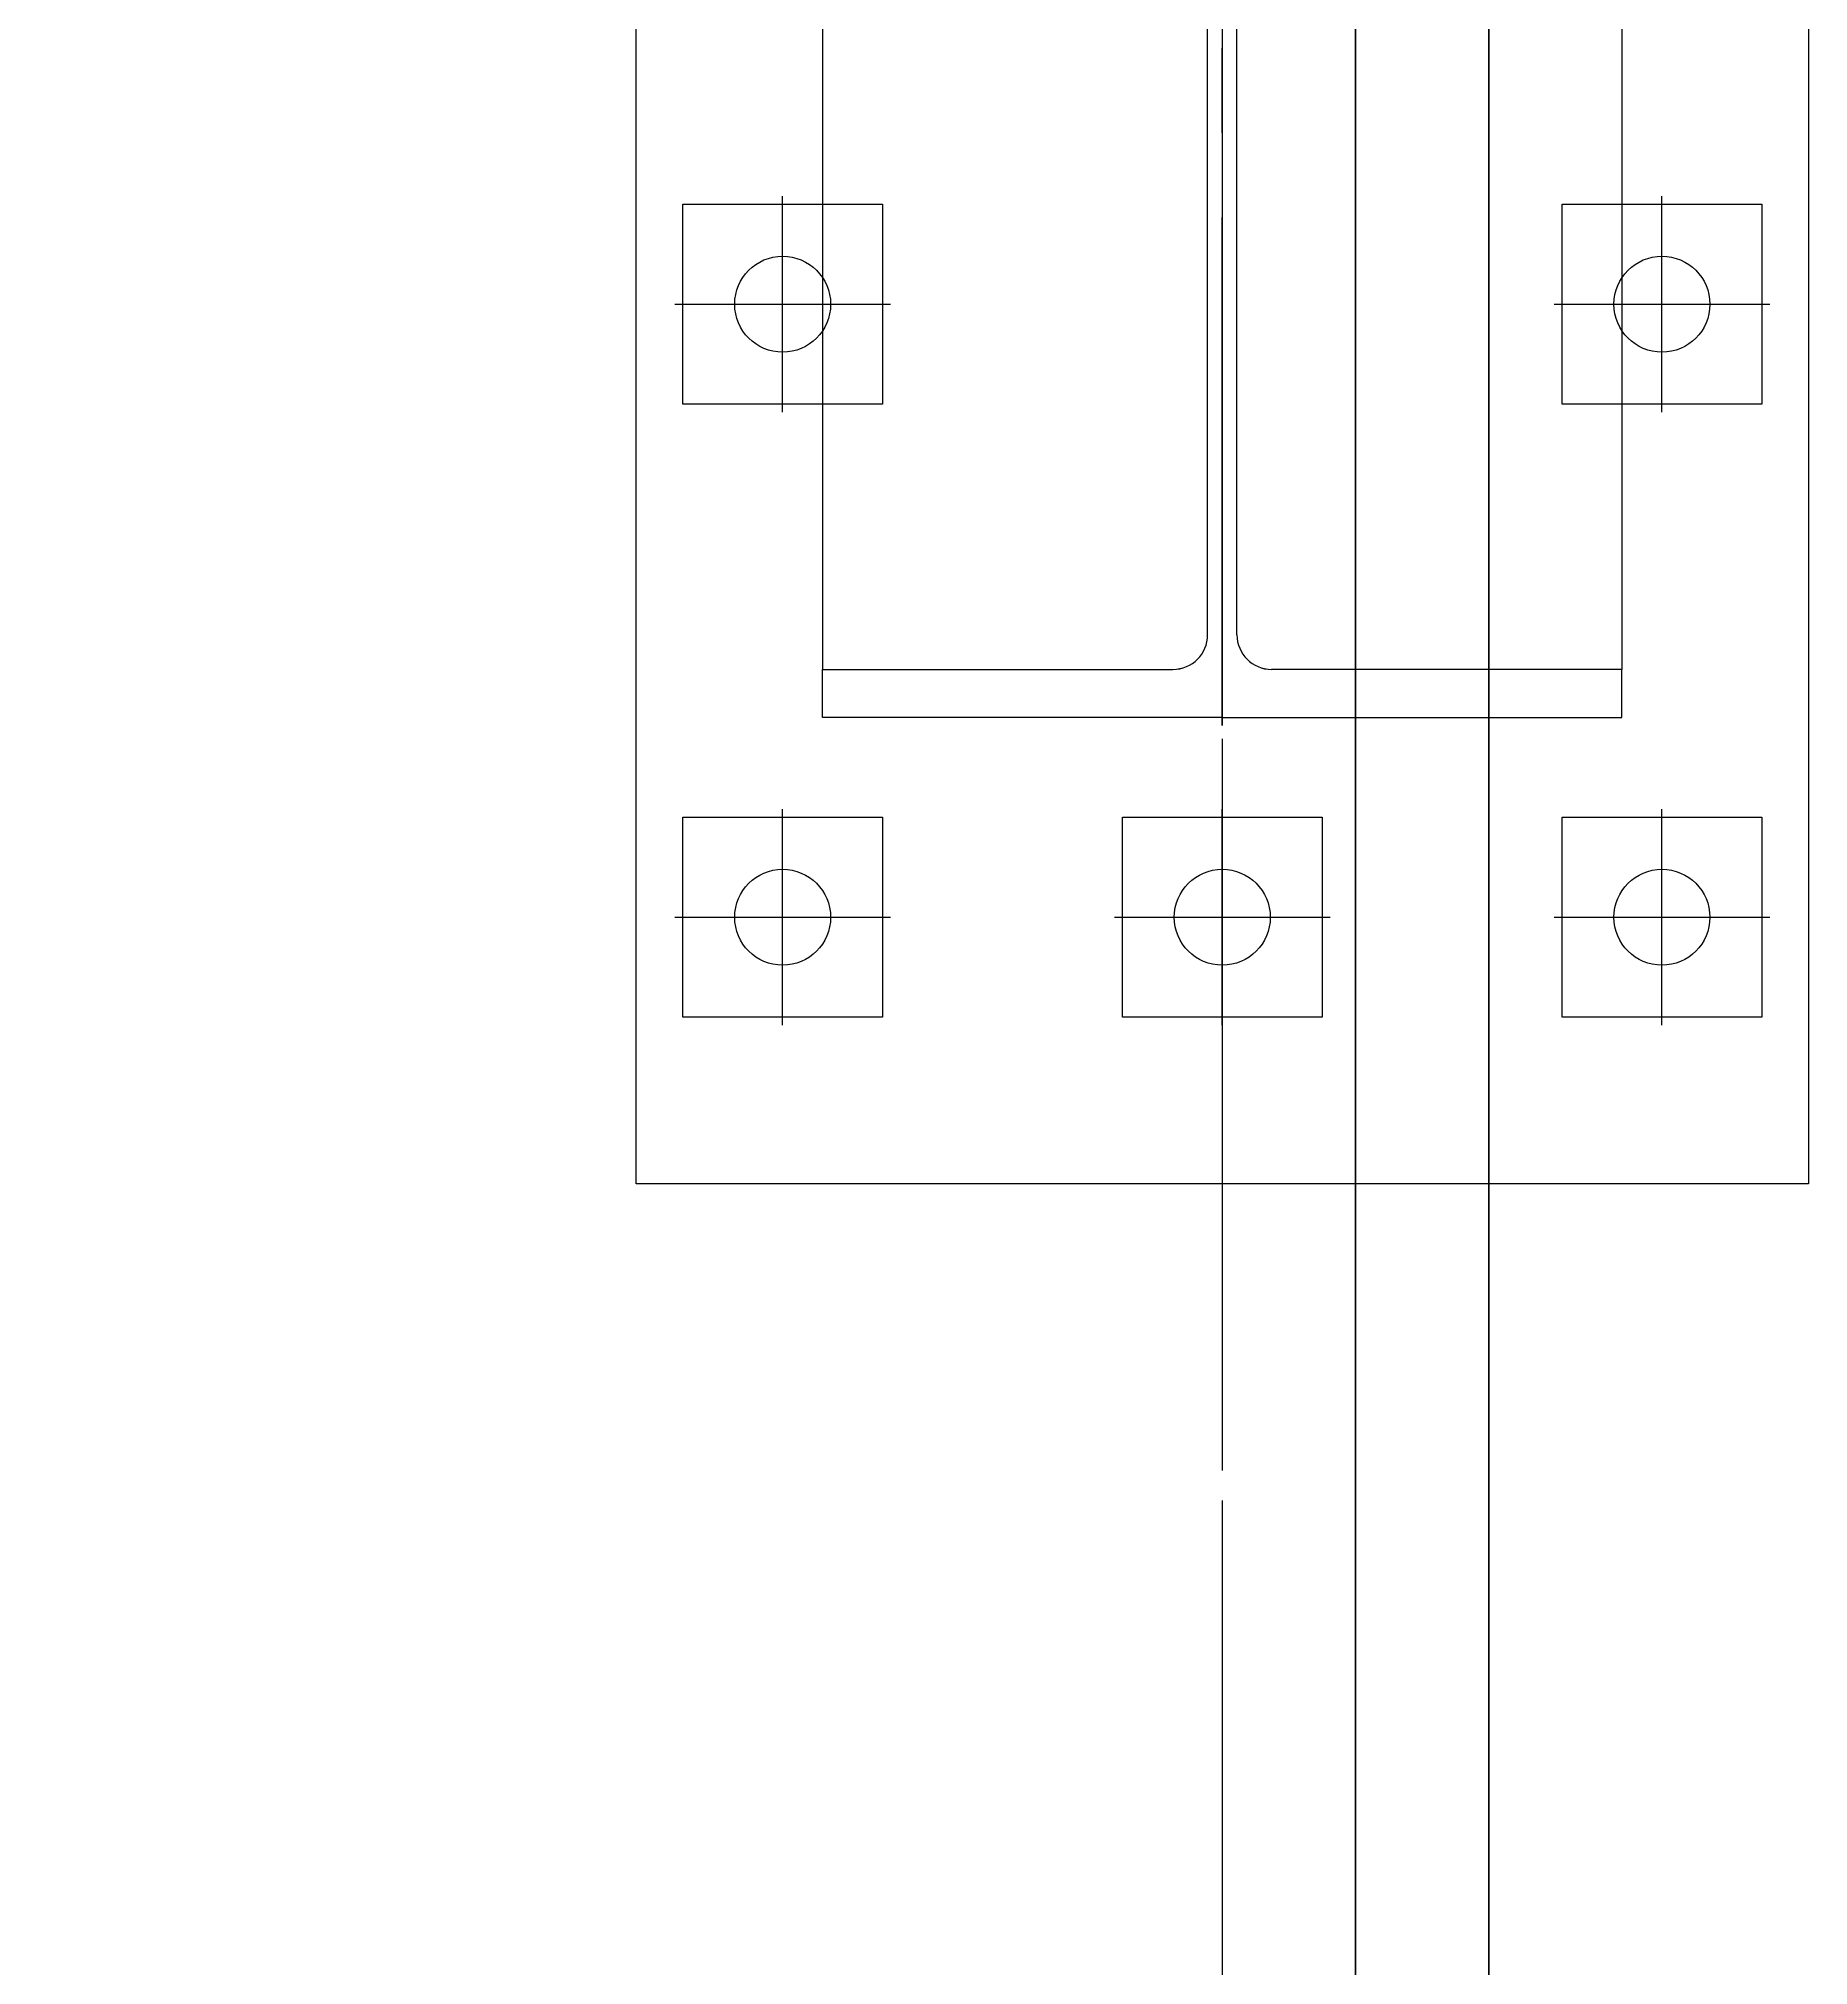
# Model space of a CAD drawing. Header units: millimetres. Extents: x 163705 to 1616509, y 81827 to 302547.
# Drawn here: x 205984 to 206648, y 142316 to 143039 of the extents above; entities that cross this region are included whole.
import ezdxf

# ---------------------------------------------------------------- set-up
doc = ezdxf.new("R2010")
doc.units = ezdxf.units.MM
doc.header["$LTSCALE"] = 10
doc.linetypes.add('CENTER2', pattern=[28.575, 19.05, -3.175, 3.175, -3.175])
for name, color, linetype, lineweight in [('1-中心线', 1, 'CENTER2', 0), ('1-护栏', 4, 'Continuous', 18), ('1-钢构', 6, 'Continuous', 0)]:
    doc.layers.add(name, color=color, linetype=linetype, lineweight=lineweight)
doc.styles.get("Standard").update_dxf_attribs({"font": 'arial.ttf'})

# ---------------------------------------------------------------- blocks, each defined once
blk = doc.blocks.new('G$CFEC4C302')
for p, q in [((220, 728), (220, 172)), ((214.5, 206), (214.5, 694)), ((225.5, 206), (225.5, 694)), ((55, 289.5), (55, 370.5)), ((385, 289.5), (385, 370.5)), ((14.5, 330), (95.5, 330)), ((344.5, 330), (425.5, 330)), ((70, 175), (70, 193)), ((70, 193), (201.5, 193)), ((370, 193), (238.5, 193)), ((370, 175), (370, 193)), ((220, 175), (70, 175)), ((220, 175), (370, 175)), ((55, 59.5), (55, 140.5)), ((220, 59.5), (220, 140.5)), ((385, 59.5), (385, 140.5)), ((14.5, 100), (95.5, 100)), ((179.5, 100), (260.5, 100)), ((344.5, 100), (425.5, 100))]:
    blk.add_line(p, q)
for points in [[(0, 0), (0, 900), (440, 900), (440, 0)], [(17.5, 292.5), (17.5, 367.5), (92.5, 367.5), (92.5, 292.5)], [(347.5, 292.5), (347.5, 367.5), (422.5, 367.5), (422.5, 292.5)], [(17.5, 62.5), (17.5, 137.5), (92.5, 137.5), (92.5, 62.5)], [(182.5, 62.5), (182.5, 137.5), (257.5, 137.5), (257.5, 62.5)], [(347.5, 62.5), (347.5, 137.5), (422.5, 137.5), (422.5, 62.5)]]:
    blk.add_lwpolyline(points, close=True)
for centre in [(55, 330), (385, 330), (55, 100), (220, 100), (385, 100)]:
    blk.add_circle(centre, 18)
for centre, start, end in [((201.5, 206), 270, 0), ((238.5, 206), 180, 270)]:
    blk.add_arc(centre, 13, start, end)
blk.add_text('HC_SUPERPART', height=0.001).set_placement((220, 175))
blk = doc.blocks.new('A$C2f6614b9')
at = {"layer": '1-钢构'}
blk.add_blockref('G$CFEC4C302', (6080, 0), dxfattribs=at)
blk = doc.blocks.new('G$CEDFA10A2')
for p, q in [((0, 535), (0, 553)), ((0, 553), (150, 553)), ((300, 553), (150, 553)), ((300, 535), (300, 553)), ((131.5, 535), (0, 535)), ((0, 535), (0, 21)), ((168.5, 535), (300, 535)), ((300, 535), (300, 21)), ((144.5, 34), (144.5, 522)), ((155.5, 34), (155.5, 522)), ((0, 21), (131.5, 21)), ((0, 3), (0, 21)), ((300, 21), (168.5, 21)), ((300, 3), (300, 21)), ((150, 3), (0, 3)), ((150, 3), (300, 3))]:
    blk.add_line(p, q)
for centre, start, end in [((131.5, 522), 0, 90), ((168.5, 522), 90, 180), ((131.5, 34), 270, 0), ((168.5, 34), 180, 270)]:
    blk.add_arc(centre, 13, start, end)
at = {"layer": '1-中心线'}
for p, q in [((150, 0), (150, 556)), ((-3, 278), (303, 278))]:
    blk.add_line(p, q, dxfattribs=at)
blk.add_text('HC_SUPERPART', height=0.001).set_placement((150, 3))
blk = doc.blocks.new('A$Cf51e8010')
at = {"layer": '1-护栏'}
blk.add_line((7053, 8500), (7053, 50), dxfattribs=at)
at = {"layer": '1-钢构'}
blk.add_blockref('G$CEDFA10A2', (6853, 1022), dxfattribs=at)
blk = doc.blocks.new('A$C5a2f2e4f')
blk.add_lwpolyline([(3, 12600.13), (3, 600.13), (7103, 600.13), (7103, 18000.13), (3, 18000.13), (3, 12600.13)], close=True)
at = {"layer": '1-中心线'}
blk.add_line((7003, 19127.38), (7003, 0), dxfattribs=at)
at = {"layer": '1-护栏'}
blk.add_lwpolyline([(53, 12550.13), (53, 650.13), (7053, 650.13), (7053, 17950.13), (53, 17950.13), (53, 12550.13)], close=True, dxfattribs=at)
at = {"layer": '1-钢构'}
blk.add_blockref('G$CEDFA10A2', (6853, 1722.13), dxfattribs=at)
blk = doc.blocks.new('A$Caa9cde6e')
blk.add_lwpolyline([(3, 0), (7103, 0), (7103, 12000), (3, 12000)], close=True)
at = {"layer": '1-护栏'}
blk.add_lwpolyline([(53, 50), (7053, 50), (7053, 11950), (53, 11950)], close=True, dxfattribs=at)
at = {"layer": '1-钢构'}
blk.add_blockref('G$CEDFA10A2', (6853, 1122), dxfattribs=at)

msp = doc.modelspace()

# ---------------------------------------------------------------- linework, layer by layer
at = {"layer": '1-中心线'}
msp.add_line((206427.833, 161286.876), (206427.833, 140759.499), dxfattribs=at)

# ---------------------------------------------------------------- block references
for name, p in [('A$C5a2f2e4f', (199424.833, 141059.499)), ('A$Cf51e8010', (199424.833, 141759.632)), ('A$Caa9cde6e', (199424.833, 141659.632)), ('A$C2f6614b9', (200127.833, 142609.632))]:
    msp.add_blockref(name, p)

doc.saveas('drawing.dxf')
